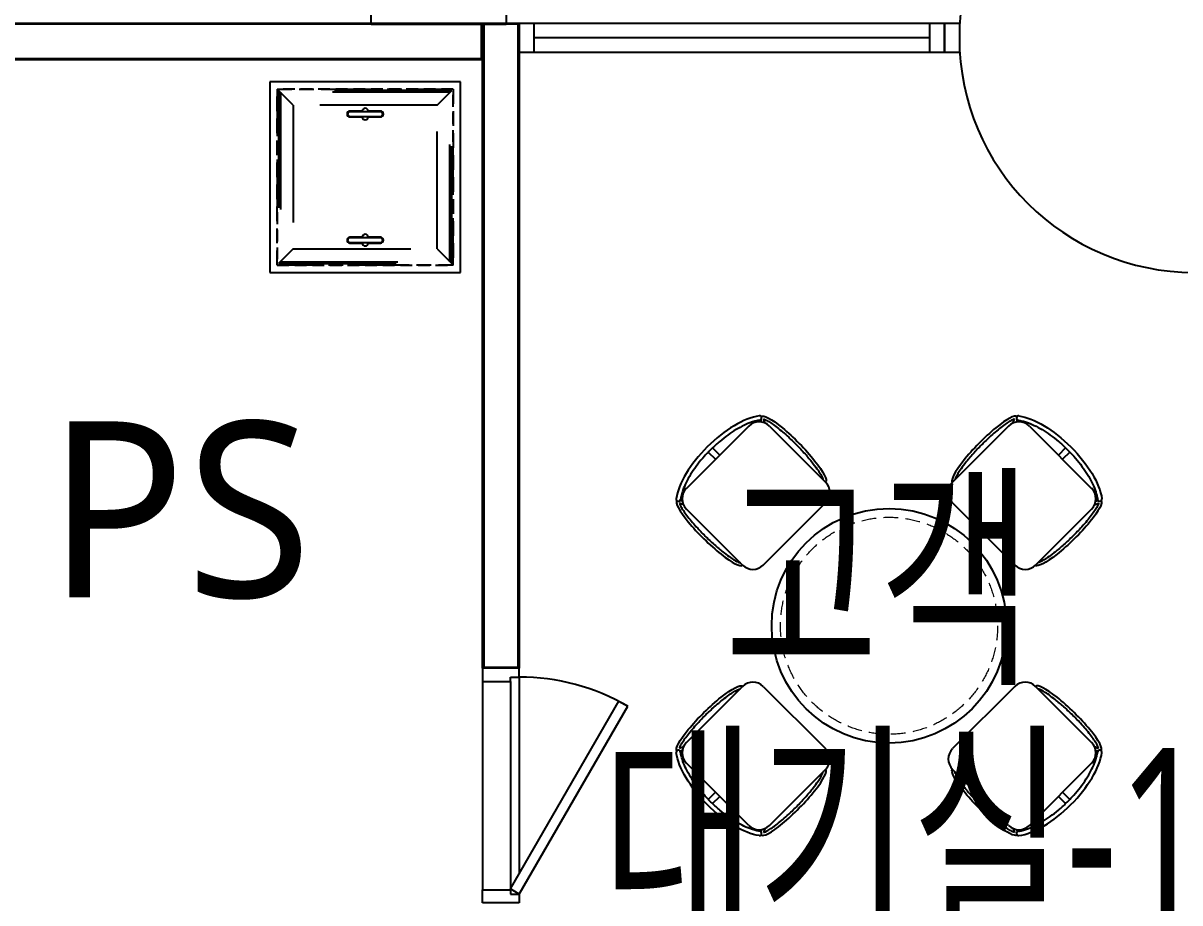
# Model space of a CAD drawing. Header units: millimetres. Extents: x -168200 to 672800, y -7409 to 118800.
# Drawn here: x 98209 to 102152, y 58625 to 61625 of the extents above; entities that cross this region are included whole.
import ezdxf
from ezdxf.enums import TextEntityAlignment as Align

# ---------------------------------------------------------------- set-up
doc = ezdxf.new("R2010")
doc.units = ezdxf.units.MM
doc.header["$LTSCALE"] = 200
doc.linetypes.add('H2', pattern=[3, 2, -1])
doc.linetypes.add('HIDDEN', pattern=[0.375, 0.25, -0.125])
for name, color, linetype in [('1 BA', 9, 'Continuous'), ('1 FUR', 8, 'HIDDEN'), ('1 RM', 8, 'Continuous')]:
    doc.layers.add(name, color=color, linetype=linetype)
doc.styles.add('스타일1', font='malgun.ttf')

msp = doc.modelspace()

# ---------------------------------------------------------------- linework, layer by layer
at = {"layer": '1 BA'}
for p, q in [((99395, 61620), (99395, 62080)), ((99855, 62080), (99855, 61620)), ((97625, 61625), (99775, 61625)), ((99775, 61625), (99775, 61500)), ((99775, 59425), (99775, 61625)), ((99775, 61625), (99900, 61625)), ((99900, 61625), (99900, 59425)), ((99900, 61525), (99900, 61625)), ((99900, 61625), (101350, 61625)), ((99900, 61525), (99900, 61625)), ((99900, 61625), (99950, 61625)), ((99950, 61625), (99950, 61525)), ((101300, 61525), (101300, 61625)), ((101300, 61625), (101350, 61625)), ((101350, 61625), (101350, 61525)), ((101350, 61625), (101350, 61525)), ((101350, 61525), (101350, 61625)), ((101350, 61625), (101400, 61625)), ((101400, 61625), (101400, 61525)), ((99771, 61621), (97629, 61621)), ((99855, 61620), (99395, 61620)), ((99771, 61504), (99771, 61621)), ((99896, 61621), (99779, 61621)), ((99779, 61621), (99779, 59429)), ((99896, 59429), (99896, 61621)), ((101300, 61575), (99950, 61575)), ((97629, 61504), (99771, 61504)), ((101350, 61525), (99900, 61525)), ((99950, 61525), (99900, 61525)), ((101350, 61525), (101300, 61525)), ((101400, 61525), (101350, 61525)), ((99775, 61500), (97625, 61500)), ((99700, 61425), (99050, 61425)), ((99050, 61425), (99050, 60775)), ((99700, 60775), (99700, 61425)), ((99365, 61325), (99323, 61325)), ((99427, 61323), (99323, 61323)), ((99323, 61307), (99427, 61307)), ((99427, 61325), (99385, 61325)), ((99323, 61305), (99365, 61305)), ((99385, 61305), (99427, 61305)), ((99365, 60895), (99323, 60895)), ((99427, 60893), (99323, 60893)), ((99323, 60877), (99427, 60877)), ((99323, 60875), (99365, 60875)), ((99427, 60895), (99385, 60895)), ((99385, 60875), (99427, 60875)), ((99050, 60775), (99700, 60775)), ((99900, 59425), (99775, 59425)), ((99775, 59425), (99775, 59380)), ((99900, 59425), (99775, 59425)), ((99779, 59429), (99837.5, 59429)), ((99837.5, 59425), (99837.5, 59429)), ((99837.5, 59429), (99896, 59429)), ((99837.5, 59429), (99837.5, 59425)), ((99900, 59395), (99900, 59425)), ((99775, 59380), (99775, 58670)), ((99775, 59380), (99775, 59380)), ((99775, 59380), (99775, 59380)), ((99775, 59380), (99870, 59380)), ((99870, 59380), (99870, 59395)), ((99870, 59395), (99900, 59395)), ((99870, 59380), (99870, 58670)), ((99900, 59395), (99900, 58725)), ((99869.7, 58672.5), (100239.7, 59313.4)), ((99900, 58655), (100270, 59295.9)), ((100239.7, 59313.4), (100270, 59295.9)), ((99775, 58625), (99775, 58670)), ((99775, 58670), (99775, 58670)), ((99775, 58670), (99775, 58670)), ((99775, 58670), (99870, 58670)), ((99900, 58655), (99869.7, 58672.5)), ((99870, 58670), (99870, 58655)), ((99870, 58655), (99900, 58655)), ((99900, 58655), (99900, 58625)), ((99900, 58625), (99775, 58625))]:
    msp.add_line(p, q, dxfattribs=at)
at = {"layer": '1 BA', "linetype": 'HIDDEN'}
for p, q in [((99075, 61400), (99675, 61400)), ((99075, 60800), (99075, 61400)), ((99675, 61400), (99675, 60800)), ((99675, 60800), (99075, 60800))]:
    msp.add_line(p, q, dxfattribs=at)
at = {"layer": '1 BA', "linetype": 'H2', "ltscale": 0.1}
for p, q in [((99675, 61400), (99075, 61400)), ((99075, 61400), (99075, 60800)), ((99675, 60800), (99675, 61400)), ((99075, 60800), (99675, 60800))]:
    msp.add_line(p, q, dxfattribs=at)
at = {"layer": '1 BA', "linetype": 'H2', "ltscale": 0.5}
for p, q in [((99130, 61345), (99080, 61395)), ((99130, 60855), (99080, 60805))]:
    msp.add_line(p, q, dxfattribs=at)
at = {"layer": '1 BA', "linetype": 'H2'}
for p, q in [((99670, 61395), (99080, 61395)), ((99080, 61395), (99080, 60805)), ((99664, 61389), (99086, 61389)), ((99086, 61389), (99086, 60811)), ((99620, 61345), (99670, 61395)), ((99664, 60811), (99664, 61389)), ((99670, 60805), (99670, 61395)), ((99620, 61345), (99130, 61345)), ((99130, 61345), (99130, 60855)), ((99620, 60855), (99620, 61345)), ((99130, 60855), (99620, 60855)), ((99620, 60855), (99670, 60805)), ((99080, 60805), (99670, 60805)), ((99086, 60811), (99664, 60811))]:
    msp.add_line(p, q, dxfattribs=at)
at = {"layer": '1 BA'}
for centre, radius, start, end in [((102200, 61575), 800, 90, 270), ((99323, 61315), 10, 90, 270), ((99323, 61315), 8, 90, 270), ((99375, 61325), 10, 0, 180), ((99427, 61315), 10, 270, 90), ((99427, 61315), 8, 270, 90), ((99375, 61305), 10, 180, 0), ((99323, 60885), 10, 90, 270), ((99323, 60885), 8, 90, 270), ((99375, 60895), 10, 0, 180), ((99375, 60875), 10, 180, 0), ((99427, 60885), 10, 270, 90), ((99427, 60885), 8, 270, 90), ((99900, 58655), 740, 60, 90)]:
    msp.add_arc(centre, radius, start, end, dxfattribs=at)
at = {"layer": '1 FUR', "linetype": 'ByBlock'}
for p, q in [((100682.2, 60250.7), (100470.1, 60038.6)), ((100682.2, 60250.7), (100470.1, 60038.6)), ((100752.9, 60250.7), (100943.8, 60059.8)), ((100752.9, 60250.7), (100943.8, 60059.8)), ((101568, 60250.7), (101377.1, 60059.8)), ((101568, 60250.7), (101377.1, 60059.8)), ((101638.7, 60250.7), (101850.8, 60038.6)), ((101638.7, 60250.7), (101850.8, 60038.6)), ((100558.5, 60176.5), (100583.2, 60151.7)), ((100558.5, 60176.5), (100583.2, 60151.7)), ((101762.4, 60176.5), (101737.7, 60151.7)), ((101762.4, 60176.5), (101737.7, 60151.7)), ((100544.3, 60162.4), (100569.1, 60137.6)), ((100544.3, 60162.4), (100569.1, 60137.6)), ((101776.6, 60162.4), (101751.8, 60137.6)), ((101776.6, 60162.4), (101751.8, 60137.6)), ((100470.1, 59967.9), (100661, 59777)), ((100470.1, 59967.9), (100661, 59777)), ((100731.7, 59777), (100943.8, 59989.1)), ((100731.7, 59777), (100943.8, 59989.1)), ((101589.2, 59777), (101377.1, 59989.1)), ((101589.2, 59777), (101377.1, 59989.1)), ((101850.8, 59967.9), (101659.9, 59777)), ((101850.8, 59967.9), (101659.9, 59777)), ((100470.1, 59172.1), (100661, 59363)), ((100470.1, 59172.1), (100661, 59363)), ((100731.7, 59363), (100943.8, 59150.9)), ((100731.7, 59363), (100943.8, 59150.9)), ((101589.2, 59363), (101377.1, 59150.9)), ((101589.2, 59363), (101377.1, 59150.9)), ((101850.8, 59172.1), (101659.9, 59363)), ((101850.8, 59172.1), (101659.9, 59363)), ((100682.2, 58889.3), (100470.1, 59101.4)), ((100682.2, 58889.3), (100470.1, 59101.4)), ((101638.7, 58889.3), (101850.8, 59101.4)), ((101638.7, 58889.3), (101850.8, 59101.4)), ((100752.9, 58889.3), (100943.8, 59080.2)), ((100752.9, 58889.3), (100943.8, 59080.2)), ((101568, 58889.3), (101377.1, 59080.2)), ((101568, 58889.3), (101377.1, 59080.2)), ((100544.3, 58977.6), (100569.1, 59002.4)), ((100544.3, 58977.6), (100569.1, 59002.4)), ((100558.5, 58963.5), (100583.2, 58988.3)), ((100558.5, 58963.5), (100583.2, 58988.3)), ((101762.4, 58963.5), (101737.7, 58988.3)), ((101762.4, 58963.5), (101737.7, 58988.3)), ((101776.6, 58977.6), (101751.8, 59002.4)), ((101776.6, 58977.6), (101751.8, 59002.4))]:
    msp.add_line(p, q, dxfattribs=at)
msp.add_circle((101160.4, 59570), 400, dxfattribs=at)
msp.add_circle((101160.4, 59570), 400, dxfattribs=at)
at = {"layer": '1 FUR', "lineweight": 0}
msp.add_circle((101160.4, 59570), 370, dxfattribs=at)
msp.add_circle((101160.4, 59570), 370, dxfattribs=at)
at = {"layer": '1 FUR', "linetype": 'ByBlock'}
for centre, radius, start, end in [((100718.8, 60278.2), 7.5, 277.6425, 97.6425), ((100718.8, 60278.2), 7.5, 277.6425, 97.6425), ((101602.1, 60278.2), 7.5, 82.3575, 262.3575), ((101602.1, 60278.2), 7.5, 82.3575, 262.3575), ((100717.6, 60215.4), 50, 44.9985, 134.9985), ((100717.6, 60215.4), 50, 44.9985, 134.9985), ((101603.3, 60215.4), 50, 45.0015, 135.0015), ((101603.3, 60215.4), 50, 45.0015, 135.0015), ((100908.5, 60024.5), 50, 314.9985, 44.9985), ((100908.5, 60024.5), 50, 314.9985, 44.9985), ((101412.4, 60024.5), 50, 135.0015, 225.0015), ((101412.4, 60024.5), 50, 135.0015, 225.0015), ((100505.4, 60003.3), 50, 134.9985, 224.9985), ((100505.4, 60003.3), 50, 134.9985, 224.9985), ((101815.5, 60003.3), 50, 315.0015, 45.0015), ((101815.5, 60003.3), 50, 315.0015, 45.0015), ((100442.6, 60002), 7.5, 172.3545, 352.3545), ((100442.6, 60002), 7.5, 172.3545, 352.3545), ((101878.3, 60002), 7.5, 187.6455, 7.6455), ((101878.3, 60002), 7.5, 187.6455, 7.6455), ((100696.3, 59812.3), 50, 224.9985, 314.9985), ((100696.3, 59812.3), 50, 224.9985, 314.9985), ((101624.6, 59812.3), 50, 225.0015, 315.0015), ((101624.6, 59812.3), 50, 225.0015, 315.0015), ((100696.3, 59327.7), 50, 45.0015, 135.0015), ((100696.3, 59327.7), 50, 45.0015, 135.0015), ((101624.6, 59327.7), 50, 44.9985, 134.9985), ((101624.6, 59327.7), 50, 44.9985, 134.9985), ((100442.6, 59138), 7.5, 7.6455, 187.6455), ((100442.6, 59138), 7.5, 7.6455, 187.6455), ((100505.4, 59136.7), 50, 135.0015, 225.0015), ((100505.4, 59136.7), 50, 135.0015, 225.0015), ((100908.5, 59115.5), 50, 315.0015, 45.0015), ((100908.5, 59115.5), 50, 315.0015, 45.0015), ((101412.4, 59115.5), 50, 134.9985, 224.9985), ((101412.4, 59115.5), 50, 134.9985, 224.9985), ((101815.5, 59136.7), 50, 314.9985, 44.9985), ((101815.5, 59136.7), 50, 314.9985, 44.9985), ((101878.3, 59138), 7.5, 352.3545, 172.3545), ((101878.3, 59138), 7.5, 352.3545, 172.3545), ((100717.6, 58924.6), 50, 225.0015, 315.0015), ((100717.6, 58924.6), 50, 225.0015, 315.0015), ((100718.8, 58861.8), 7.5, 262.3575, 82.3575), ((100718.8, 58861.8), 7.5, 262.3575, 82.3575), ((101603.3, 58924.6), 50, 224.9985, 314.9985), ((101603.3, 58924.6), 50, 224.9985, 314.9985), ((101602.1, 58861.8), 7.5, 97.6425, 277.6425), ((101602.1, 58861.8), 7.5, 97.6425, 277.6425)]:
    msp.add_arc(centre, radius, start, end, dxfattribs=at)
for centre, major_axis, ratio, start_param, end_param in [((100611.5, 60109.3), (-162.6, -162.6), 0.434783, 3.659342, 5.765436), ((100611.5, 60109.3), (-162.6, -162.6), 0.434783, 3.659342, 5.765436), ((101486.7, 60171.4), (110, 111.9), 0.182269, 0, 3.141593), ((101486.7, 60171.4), (110, 111.9), 0.182269, 0, 3.141593), ((101486.7, 60171.4), (110, 111.9), 0.182269, 5.851094, 5.976716), ((101486.7, 60171.4), (110, 111.9), 0.182269, 5.851094, 5.976716), ((100549.4, 59886.6), (-111.9, 110), 0.182269, 0, 3.141593), ((100549.4, 59886.6), (-111.9, 110), 0.182269, 0, 3.141593), ((100549.4, 59886.6), (-111.9, 110), 0.182269, 5.851094, 5.976716), ((100549.4, 59886.6), (-111.9, 110), 0.182269, 5.851094, 5.976716), ((101771.5, 59253.4), (111.9, -110), 0.182269, 0, 3.141593), ((101771.5, 59253.4), (111.9, -110), 0.182269, 0, 3.141593), ((101771.5, 59253.4), (111.9, -110), 0.182269, 5.851094, 5.976716), ((101771.5, 59253.4), (111.9, -110), 0.182269, 5.851094, 5.976716), ((101709.4, 59030.7), (162.6, 162.6), 0.434783, 3.659342, 5.765436), ((101709.4, 59030.7), (162.6, 162.6), 0.434783, 3.659342, 5.765436), ((100834.2, 58968.6), (-110, -111.9), 0.182269, 0, 3.141593), ((100834.2, 58968.6), (-110, -111.9), 0.182269, 0, 3.141593), ((100834.2, 58968.6), (-110, -111.9), 0.182269, 5.851094, 5.976716), ((100834.2, 58968.6), (-110, -111.9), 0.182269, 5.851094, 5.976716)]:
    msp.add_ellipse(centre, major_axis=major_axis, ratio=ratio, start_param=start_param, end_param=end_param, dxfattribs=at)
at = {"layer": '1 FUR', "linetype": 'ByBlock', "extrusion": (0, 0, -1)}
for centre, major_axis, ratio, start_param, end_param in [((100834.2, 60171.4), (-110, 111.9), 0.182269, 0, 3.141593), ((100834.2, 60171.4), (-110, 111.9), 0.182269, 0, 3.141593), ((101709.4, 60109.3), (162.6, -162.6), 0.434783, 3.659342, 5.765436), ((101709.4, 60109.3), (162.6, -162.6), 0.434783, 3.659342, 5.765436), ((100834.2, 60171.4), (-110, 111.9), 0.182269, 5.851094, 5.976716), ((100834.2, 60171.4), (-110, 111.9), 0.182269, 5.851094, 5.976716), ((101771.5, 59886.6), (111.9, 110), 0.182269, 0, 3.141593), ((101771.5, 59886.6), (111.9, 110), 0.182269, 0, 3.141593), ((101771.5, 59886.6), (111.9, 110), 0.182269, 5.851094, 5.976716), ((101771.5, 59886.6), (111.9, 110), 0.182269, 5.851094, 5.976716), ((100549.4, 59253.4), (-111.9, -110), 0.182269, 0, 3.141593), ((100549.4, 59253.4), (-111.9, -110), 0.182269, 0, 3.141593), ((100549.4, 59253.4), (-111.9, -110), 0.182269, 5.851094, 5.976716), ((100549.4, 59253.4), (-111.9, -110), 0.182269, 5.851094, 5.976716), ((100611.5, 59030.7), (-162.6, 162.6), 0.434783, 3.659342, 5.765436), ((100611.5, 59030.7), (-162.6, 162.6), 0.434783, 3.659342, 5.765436), ((101486.7, 58968.6), (110, -111.9), 0.182269, 0, 3.141593), ((101486.7, 58968.6), (110, -111.9), 0.182269, 0, 3.141593), ((101486.7, 58968.6), (110, -111.9), 0.182269, 5.851094, 5.976716), ((101486.7, 58968.6), (110, -111.9), 0.182269, 5.851094, 5.976716)]:
    msp.add_ellipse(centre, major_axis=major_axis, ratio=ratio, start_param=start_param, end_param=end_param, dxfattribs=at)
at = {"layer": '1 FUR', "linetype": 'ByBlock'}
for points, knots in [([(100719.8, 60270.8), (100715.5, 60270.2), (100711, 60269.3), (100701.6, 60267), (100696.7, 60265.6), (100683.4, 60261.1), (100674.9, 60257.6), (100657.2, 60249.2), (100648.1, 60244.3), (100629.7, 60233.3), (100620.4, 60227.1), (100601.7, 60213.7), (100592.4, 60206.4), (100574.1, 60191), (100565.1, 60182.8), (100547.6, 60165.8), (100539.2, 60157), (100523.1, 60139), (100515.5, 60129.8), (100501.2, 60111.2), (100494.6, 60101.8), (100482.6, 60083.2), (100477.2, 60074), (100467.8, 60056), (100463.7, 60047.2), (100457.1, 60030.3), (100454.5, 60022.2), (100451.5, 60009.9), (100450.6, 60005.3), (100450, 60001)], [3.659342, 3.659342, 3.659342, 3.659342, 3.76167, 3.76167, 3.863999, 3.863999, 4.027435, 4.027435, 4.190872, 4.190872, 4.354309, 4.354309, 4.517745, 4.517745, 4.681182, 4.681182, 4.844618, 4.844618, 5.008055, 5.008055, 5.171492, 5.171492, 5.334928, 5.334928, 5.498365, 5.498365, 5.661802, 5.661802, 5.765436, 5.765436, 5.765436, 5.765436]), ([(100719.8, 60270.8), (100715.5, 60270.2), (100711, 60269.3), (100701.6, 60267), (100696.7, 60265.6), (100683.4, 60261.1), (100674.9, 60257.6), (100657.2, 60249.2), (100648.1, 60244.3), (100629.7, 60233.3), (100620.4, 60227.1), (100601.7, 60213.7), (100592.4, 60206.4), (100574.1, 60191), (100565.1, 60182.8), (100547.6, 60165.8), (100539.2, 60157), (100523.1, 60139), (100515.5, 60129.8), (100501.2, 60111.2), (100494.6, 60101.8), (100482.6, 60083.2), (100477.2, 60074), (100467.8, 60056), (100463.7, 60047.2), (100457.1, 60030.3), (100454.5, 60022.2), (100451.5, 60009.9), (100450.6, 60005.3), (100450, 60001)], [3.659342, 3.659342, 3.659342, 3.659342, 3.76167, 3.76167, 3.863999, 3.863999, 4.027435, 4.027435, 4.190872, 4.190872, 4.354309, 4.354309, 4.517745, 4.517745, 4.681182, 4.681182, 4.844618, 4.844618, 5.008055, 5.008055, 5.171492, 5.171492, 5.334928, 5.334928, 5.498365, 5.498365, 5.661802, 5.661802, 5.765436, 5.765436, 5.765436, 5.765436]), ([(100738.9, 60260.6), (100737.8, 60262.5), (100736.9, 60264.4), (100735.2, 60268.2), (100734.4, 60270.1), (100733.4, 60272.8), (100733.1, 60273.7), (100732.9, 60274.6)], [5.7265501, 5.7265501, 5.7265501, 5.7265501, 5.8081109, 5.8081109, 5.9106349, 5.9106349, 5.9748515, 5.9748515, 5.9748515, 5.9748515]), ([(100732.9, 60274.6), (100734, 60274.3), (100735.3, 60273.8), (100738.2, 60272.7), (100739.8, 60271.9), (100743.3, 60270.2), (100745.2, 60269.2), (100751.6, 60265.6), (100756.6, 60262.5), (100767.3, 60255.1), (100773.1, 60250.9), (100785.3, 60241.4), (100791.7, 60236.1), (100804.9, 60224.9), (100811.6, 60218.9), (100828.6, 60203.3), (100838.8, 60193.3), (100858.7, 60173), (100868.4, 60162.6), (100886.4, 60142.1), (100894.8, 60132), (100908.3, 60114.7), (100913.8, 60107.2), (100922, 60095.1), (100925, 60090.2), (100929.4, 60082.5), (100931, 60079.5), (100933.2, 60074.7), (100934, 60072.8), (100935, 60070.1), (100935.3, 60069.1), (100935.5, 60068.3)], [0.308334, 0.308334, 0.308334, 0.308334, 0.393328, 0.393328, 0.478323, 0.478323, 0.563318, 0.563318, 0.749316, 0.749316, 0.935315, 0.935315, 1.121313, 1.121313, 1.307312, 1.307312, 1.582737, 1.582737, 1.858163, 1.858163, 2.133588, 2.133588, 2.361079, 2.361079, 2.537351, 2.537351, 2.666518, 2.666518, 2.769042, 2.769042, 2.833259, 2.833259, 2.833259, 2.833259]), ([(100738.9, 60260.6), (100737.8, 60262.5), (100736.9, 60264.4), (100735.2, 60268.2), (100734.4, 60270.1), (100733.4, 60272.8), (100733.1, 60273.7), (100732.9, 60274.6)], [5.7265501, 5.7265501, 5.7265501, 5.7265501, 5.8081109, 5.8081109, 5.9106349, 5.9106349, 5.9748515, 5.9748515, 5.9748515, 5.9748515]), ([(100732.9, 60274.6), (100734, 60274.3), (100735.3, 60273.8), (100738.2, 60272.7), (100739.8, 60271.9), (100743.3, 60270.2), (100745.2, 60269.2), (100751.6, 60265.6), (100756.6, 60262.5), (100767.3, 60255.1), (100773.1, 60250.9), (100785.3, 60241.4), (100791.7, 60236.1), (100804.9, 60224.9), (100811.6, 60218.9), (100828.6, 60203.3), (100838.8, 60193.3), (100858.7, 60173), (100868.4, 60162.6), (100886.4, 60142.1), (100894.8, 60132), (100908.3, 60114.7), (100913.8, 60107.2), (100922, 60095.1), (100925, 60090.2), (100929.4, 60082.5), (100931, 60079.5), (100933.2, 60074.7), (100934, 60072.8), (100935, 60070.1), (100935.3, 60069.1), (100935.5, 60068.3)], [0.308334, 0.308334, 0.308334, 0.308334, 0.393328, 0.393328, 0.478323, 0.478323, 0.563318, 0.563318, 0.749316, 0.749316, 0.935315, 0.935315, 1.121313, 1.121313, 1.307312, 1.307312, 1.582737, 1.582737, 1.858163, 1.858163, 2.133588, 2.133588, 2.361079, 2.361079, 2.537351, 2.537351, 2.666518, 2.666518, 2.769042, 2.769042, 2.833259, 2.833259, 2.833259, 2.833259]), ([(101588, 60274.6), (101586.9, 60274.3), (101585.6, 60273.8), (101582.7, 60272.7), (101581.1, 60271.9), (101577.6, 60270.2), (101575.7, 60269.2), (101569.3, 60265.6), (101564.3, 60262.5), (101553.6, 60255.1), (101547.8, 60250.9), (101535.6, 60241.4), (101529.2, 60236.1), (101516, 60224.9), (101509.2, 60218.9), (101492.3, 60203.3), (101482.1, 60193.3), (101462.2, 60173), (101452.5, 60162.6), (101434.4, 60142.1), (101426.1, 60132), (101412.6, 60114.7), (101407.1, 60107.2), (101398.9, 60095.1), (101395.8, 60090.2), (101391.5, 60082.5), (101389.9, 60079.5), (101387.7, 60074.7), (101386.9, 60072.8), (101385.9, 60070.1), (101385.6, 60069.1), (101385.4, 60068.3)], [0.308334, 0.308334, 0.308334, 0.308334, 0.393328, 0.393328, 0.478323, 0.478323, 0.563318, 0.563318, 0.749316, 0.749316, 0.935315, 0.935315, 1.121313, 1.121313, 1.307312, 1.307312, 1.582737, 1.582737, 1.858163, 1.858163, 2.133588, 2.133588, 2.361079, 2.361079, 2.537351, 2.537351, 2.666518, 2.666518, 2.769042, 2.769042, 2.833259, 2.833259, 2.833259, 2.833259]), ([(101588, 60274.6), (101586.9, 60274.3), (101585.6, 60273.8), (101582.7, 60272.7), (101581.1, 60271.9), (101577.6, 60270.2), (101575.7, 60269.2), (101569.3, 60265.6), (101564.3, 60262.5), (101553.6, 60255.1), (101547.8, 60250.9), (101535.6, 60241.4), (101529.2, 60236.1), (101516, 60224.9), (101509.2, 60218.9), (101492.3, 60203.3), (101482.1, 60193.3), (101462.2, 60173), (101452.5, 60162.6), (101434.4, 60142.1), (101426.1, 60132), (101412.6, 60114.7), (101407.1, 60107.2), (101398.9, 60095.1), (101395.8, 60090.2), (101391.5, 60082.5), (101389.9, 60079.5), (101387.7, 60074.7), (101386.9, 60072.8), (101385.9, 60070.1), (101385.6, 60069.1), (101385.4, 60068.3)], [0.308334, 0.308334, 0.308334, 0.308334, 0.393328, 0.393328, 0.478323, 0.478323, 0.563318, 0.563318, 0.749316, 0.749316, 0.935315, 0.935315, 1.121313, 1.121313, 1.307312, 1.307312, 1.582737, 1.582737, 1.858163, 1.858163, 2.133588, 2.133588, 2.361079, 2.361079, 2.537351, 2.537351, 2.666518, 2.666518, 2.769042, 2.769042, 2.833259, 2.833259, 2.833259, 2.833259]), ([(101582, 60260.6), (101583.1, 60262.5), (101584, 60264.4), (101585.7, 60268.2), (101586.5, 60270.1), (101587.5, 60272.8), (101587.8, 60273.7), (101588, 60274.6)], [5.7265501, 5.7265501, 5.7265501, 5.7265501, 5.8081109, 5.8081109, 5.9106349, 5.9106349, 5.9748515, 5.9748515, 5.9748515, 5.9748515]), ([(101582, 60260.6), (101583.1, 60262.5), (101584, 60264.4), (101585.7, 60268.2), (101586.5, 60270.1), (101587.5, 60272.8), (101587.8, 60273.7), (101588, 60274.6)], [5.7265501, 5.7265501, 5.7265501, 5.7265501, 5.8081109, 5.8081109, 5.9106349, 5.9106349, 5.9748515, 5.9748515, 5.9748515, 5.9748515]), ([(101601.1, 60270.8), (101605.4, 60270.2), (101609.9, 60269.3), (101619.3, 60267), (101624.2, 60265.6), (101637.5, 60261.1), (101646, 60257.6), (101663.7, 60249.2), (101672.8, 60244.3), (101691.2, 60233.3), (101700.5, 60227.1), (101719.2, 60213.7), (101728.5, 60206.4), (101746.8, 60191), (101755.8, 60182.8), (101773.3, 60165.8), (101781.7, 60157), (101797.8, 60139), (101805.4, 60129.8), (101819.7, 60111.2), (101826.3, 60101.8), (101838.3, 60083.2), (101843.7, 60074), (101853.1, 60056), (101857.2, 60047.2), (101863.8, 60030.3), (101866.4, 60022.2), (101869.4, 60009.9), (101870.3, 60005.3), (101870.9, 60001)], [3.659342, 3.659342, 3.659342, 3.659342, 3.76167, 3.76167, 3.863999, 3.863999, 4.027435, 4.027435, 4.190872, 4.190872, 4.354309, 4.354309, 4.517745, 4.517745, 4.681182, 4.681182, 4.844618, 4.844618, 5.008055, 5.008055, 5.171492, 5.171492, 5.334928, 5.334928, 5.498365, 5.498365, 5.661802, 5.661802, 5.765436, 5.765436, 5.765436, 5.765436]), ([(101601.1, 60270.8), (101605.4, 60270.2), (101609.9, 60269.3), (101619.3, 60267), (101624.2, 60265.6), (101637.5, 60261.1), (101646, 60257.6), (101663.7, 60249.2), (101672.8, 60244.3), (101691.2, 60233.3), (101700.5, 60227.1), (101719.2, 60213.7), (101728.5, 60206.4), (101746.8, 60191), (101755.8, 60182.8), (101773.3, 60165.8), (101781.7, 60157), (101797.8, 60139), (101805.4, 60129.8), (101819.7, 60111.2), (101826.3, 60101.8), (101838.3, 60083.2), (101843.7, 60074), (101853.1, 60056), (101857.2, 60047.2), (101863.8, 60030.3), (101866.4, 60022.2), (101869.4, 60009.9), (101870.3, 60005.3), (101870.9, 60001)], [3.659342, 3.659342, 3.659342, 3.659342, 3.76167, 3.76167, 3.863999, 3.863999, 4.027435, 4.027435, 4.190872, 4.190872, 4.354309, 4.354309, 4.517745, 4.517745, 4.681182, 4.681182, 4.844618, 4.844618, 5.008055, 5.008055, 5.171492, 5.171492, 5.334928, 5.334928, 5.498365, 5.498365, 5.661802, 5.661802, 5.765436, 5.765436, 5.765436, 5.765436]), ([(100460.2, 59981.9), (100458.3, 59983), (100456.4, 59983.9), (100452.6, 59985.7), (100450.7, 59986.5), (100448, 59987.4), (100447.1, 59987.7), (100446.2, 59987.9)], [5.7265501, 5.7265501, 5.7265501, 5.7265501, 5.8081109, 5.8081109, 5.9106349, 5.9106349, 5.9748515, 5.9748515, 5.9748515, 5.9748515]), ([(100446.2, 59987.9), (100446.6, 59986.8), (100447, 59985.5), (100448.2, 59982.6), (100448.9, 59981), (100450.6, 59977.5), (100451.6, 59975.6), (100455.2, 59969.2), (100458.3, 59964.3), (100465.7, 59953.5), (100469.9, 59947.7), (100479.4, 59935.5), (100484.7, 59929.1), (100495.9, 59915.9), (100501.9, 59909.2), (100517.5, 59892.2), (100527.5, 59882), (100547.8, 59862.1), (100558.2, 59852.4), (100578.7, 59834.4), (100588.8, 59826), (100606.1, 59812.5), (100613.6, 59807), (100625.7, 59798.8), (100630.6, 59795.8), (100638.3, 59791.4), (100641.3, 59789.8), (100646.1, 59787.6), (100648, 59786.8), (100650.7, 59785.8), (100651.6, 59785.6), (100652.5, 59785.3)], [0.308334, 0.308334, 0.308334, 0.308334, 0.393328, 0.393328, 0.478323, 0.478323, 0.563318, 0.563318, 0.749316, 0.749316, 0.935315, 0.935315, 1.121313, 1.121313, 1.307312, 1.307312, 1.582737, 1.582737, 1.858163, 1.858163, 2.133588, 2.133588, 2.361079, 2.361079, 2.537351, 2.537351, 2.666518, 2.666518, 2.769042, 2.769042, 2.833259, 2.833259, 2.833259, 2.833259]), ([(100460.2, 59981.9), (100458.3, 59983), (100456.4, 59983.9), (100452.6, 59985.7), (100450.7, 59986.5), (100448, 59987.4), (100447.1, 59987.7), (100446.2, 59987.9)], [5.7265501, 5.7265501, 5.7265501, 5.7265501, 5.8081109, 5.8081109, 5.9106349, 5.9106349, 5.9748515, 5.9748515, 5.9748515, 5.9748515]), ([(100446.2, 59987.9), (100446.6, 59986.8), (100447, 59985.5), (100448.2, 59982.6), (100448.9, 59981), (100450.6, 59977.5), (100451.6, 59975.6), (100455.2, 59969.2), (100458.3, 59964.3), (100465.7, 59953.5), (100469.9, 59947.7), (100479.4, 59935.5), (100484.7, 59929.1), (100495.9, 59915.9), (100501.9, 59909.2), (100517.5, 59892.2), (100527.5, 59882), (100547.8, 59862.1), (100558.2, 59852.4), (100578.7, 59834.4), (100588.8, 59826), (100606.1, 59812.5), (100613.6, 59807), (100625.7, 59798.8), (100630.6, 59795.8), (100638.3, 59791.4), (100641.3, 59789.8), (100646.1, 59787.6), (100648, 59786.8), (100650.7, 59785.8), (100651.6, 59785.6), (100652.5, 59785.3)], [0.308334, 0.308334, 0.308334, 0.308334, 0.393328, 0.393328, 0.478323, 0.478323, 0.563318, 0.563318, 0.749316, 0.749316, 0.935315, 0.935315, 1.121313, 1.121313, 1.307312, 1.307312, 1.582737, 1.582737, 1.858163, 1.858163, 2.133588, 2.133588, 2.361079, 2.361079, 2.537351, 2.537351, 2.666518, 2.666518, 2.769042, 2.769042, 2.833259, 2.833259, 2.833259, 2.833259]), ([(101874.7, 59987.9), (101874.3, 59986.8), (101873.9, 59985.5), (101872.7, 59982.6), (101872, 59981), (101870.3, 59977.5), (101869.3, 59975.6), (101865.7, 59969.2), (101862.6, 59964.3), (101855.2, 59953.5), (101851, 59947.7), (101841.5, 59935.5), (101836.2, 59929.1), (101825, 59915.9), (101819, 59909.2), (101803.4, 59892.2), (101793.4, 59882), (101773.1, 59862.1), (101762.7, 59852.4), (101742.2, 59834.4), (101732.1, 59826), (101714.8, 59812.5), (101707.3, 59807), (101695.2, 59798.8), (101690.3, 59795.8), (101682.6, 59791.4), (101679.6, 59789.8), (101674.8, 59787.6), (101672.9, 59786.8), (101670.2, 59785.8), (101669.3, 59785.6), (101668.4, 59785.3)], [0.308334, 0.308334, 0.308334, 0.308334, 0.393328, 0.393328, 0.478323, 0.478323, 0.563318, 0.563318, 0.749316, 0.749316, 0.935315, 0.935315, 1.121313, 1.121313, 1.307312, 1.307312, 1.582737, 1.582737, 1.858163, 1.858163, 2.133588, 2.133588, 2.361079, 2.361079, 2.537351, 2.537351, 2.666518, 2.666518, 2.769042, 2.769042, 2.833259, 2.833259, 2.833259, 2.833259]), ([(101874.7, 59987.9), (101874.3, 59986.8), (101873.9, 59985.5), (101872.7, 59982.6), (101872, 59981), (101870.3, 59977.5), (101869.3, 59975.6), (101865.7, 59969.2), (101862.6, 59964.3), (101855.2, 59953.5), (101851, 59947.7), (101841.5, 59935.5), (101836.2, 59929.1), (101825, 59915.9), (101819, 59909.2), (101803.4, 59892.2), (101793.4, 59882), (101773.1, 59862.1), (101762.7, 59852.4), (101742.2, 59834.4), (101732.1, 59826), (101714.8, 59812.5), (101707.3, 59807), (101695.2, 59798.8), (101690.3, 59795.8), (101682.6, 59791.4), (101679.6, 59789.8), (101674.8, 59787.6), (101672.9, 59786.8), (101670.2, 59785.8), (101669.3, 59785.6), (101668.4, 59785.3)], [0.308334, 0.308334, 0.308334, 0.308334, 0.393328, 0.393328, 0.478323, 0.478323, 0.563318, 0.563318, 0.749316, 0.749316, 0.935315, 0.935315, 1.121313, 1.121313, 1.307312, 1.307312, 1.582737, 1.582737, 1.858163, 1.858163, 2.133588, 2.133588, 2.361079, 2.361079, 2.537351, 2.537351, 2.666518, 2.666518, 2.769042, 2.769042, 2.833259, 2.833259, 2.833259, 2.833259]), ([(101860.7, 59981.9), (101862.6, 59983), (101864.4, 59983.9), (101868.3, 59985.7), (101870.2, 59986.5), (101872.9, 59987.4), (101873.8, 59987.7), (101874.7, 59987.9)], [5.7265501, 5.7265501, 5.7265501, 5.7265501, 5.8081109, 5.8081109, 5.9106349, 5.9106349, 5.9748515, 5.9748515, 5.9748515, 5.9748515]), ([(101860.7, 59981.9), (101862.6, 59983), (101864.4, 59983.9), (101868.3, 59985.7), (101870.2, 59986.5), (101872.9, 59987.4), (101873.8, 59987.7), (101874.7, 59987.9)], [5.7265501, 5.7265501, 5.7265501, 5.7265501, 5.8081109, 5.8081109, 5.9106349, 5.9106349, 5.9748515, 5.9748515, 5.9748515, 5.9748515]), ([(100446.2, 59152.1), (100446.6, 59153.2), (100447, 59154.5), (100448.2, 59157.4), (100448.9, 59159), (100450.6, 59162.5), (100451.6, 59164.4), (100455.2, 59170.8), (100458.3, 59175.7), (100465.7, 59186.5), (100469.9, 59192.3), (100479.4, 59204.5), (100484.7, 59210.9), (100495.9, 59224.1), (100501.9, 59230.8), (100517.5, 59247.8), (100527.5, 59258), (100547.8, 59277.9), (100558.2, 59287.6), (100578.7, 59305.6), (100588.8, 59314), (100606.1, 59327.5), (100613.6, 59333), (100625.7, 59341.2), (100630.6, 59344.2), (100638.3, 59348.6), (100641.3, 59350.2), (100646.1, 59352.4), (100648, 59353.2), (100650.7, 59354.2), (100651.6, 59354.4), (100652.5, 59354.7)], [0.308334, 0.308334, 0.308334, 0.308334, 0.393328, 0.393328, 0.478323, 0.478323, 0.563318, 0.563318, 0.749316, 0.749316, 0.935315, 0.935315, 1.121313, 1.121313, 1.307312, 1.307312, 1.582737, 1.582737, 1.858163, 1.858163, 2.133588, 2.133588, 2.361079, 2.361079, 2.537351, 2.537351, 2.666518, 2.666518, 2.769042, 2.769042, 2.833259, 2.833259, 2.833259, 2.833259]), ([(100446.2, 59152.1), (100446.6, 59153.2), (100447, 59154.5), (100448.2, 59157.4), (100448.9, 59159), (100450.6, 59162.5), (100451.6, 59164.4), (100455.2, 59170.8), (100458.3, 59175.7), (100465.7, 59186.5), (100469.9, 59192.3), (100479.4, 59204.5), (100484.7, 59210.9), (100495.9, 59224.1), (100501.9, 59230.8), (100517.5, 59247.8), (100527.5, 59258), (100547.8, 59277.9), (100558.2, 59287.6), (100578.7, 59305.6), (100588.8, 59314), (100606.1, 59327.5), (100613.6, 59333), (100625.7, 59341.2), (100630.6, 59344.2), (100638.3, 59348.6), (100641.3, 59350.2), (100646.1, 59352.4), (100648, 59353.2), (100650.7, 59354.2), (100651.6, 59354.4), (100652.5, 59354.7)], [0.308334, 0.308334, 0.308334, 0.308334, 0.393328, 0.393328, 0.478323, 0.478323, 0.563318, 0.563318, 0.749316, 0.749316, 0.935315, 0.935315, 1.121313, 1.121313, 1.307312, 1.307312, 1.582737, 1.582737, 1.858163, 1.858163, 2.133588, 2.133588, 2.361079, 2.361079, 2.537351, 2.537351, 2.666518, 2.666518, 2.769042, 2.769042, 2.833259, 2.833259, 2.833259, 2.833259]), ([(101874.7, 59152.1), (101874.3, 59153.2), (101873.9, 59154.5), (101872.7, 59157.4), (101872, 59159), (101870.3, 59162.5), (101869.3, 59164.4), (101865.7, 59170.8), (101862.6, 59175.7), (101855.2, 59186.5), (101851, 59192.3), (101841.5, 59204.5), (101836.2, 59210.9), (101825, 59224.1), (101819, 59230.8), (101803.4, 59247.8), (101793.4, 59258), (101773.1, 59277.9), (101762.7, 59287.6), (101742.2, 59305.6), (101732.1, 59314), (101714.8, 59327.5), (101707.3, 59333), (101695.2, 59341.2), (101690.3, 59344.2), (101682.6, 59348.6), (101679.6, 59350.2), (101674.8, 59352.4), (101672.9, 59353.2), (101670.2, 59354.2), (101669.3, 59354.4), (101668.4, 59354.7)], [0.308334, 0.308334, 0.308334, 0.308334, 0.393328, 0.393328, 0.478323, 0.478323, 0.563318, 0.563318, 0.749316, 0.749316, 0.935315, 0.935315, 1.121313, 1.121313, 1.307312, 1.307312, 1.582737, 1.582737, 1.858163, 1.858163, 2.133588, 2.133588, 2.361079, 2.361079, 2.537351, 2.537351, 2.666518, 2.666518, 2.769042, 2.769042, 2.833259, 2.833259, 2.833259, 2.833259]), ([(101874.7, 59152.1), (101874.3, 59153.2), (101873.9, 59154.5), (101872.7, 59157.4), (101872, 59159), (101870.3, 59162.5), (101869.3, 59164.4), (101865.7, 59170.8), (101862.6, 59175.7), (101855.2, 59186.5), (101851, 59192.3), (101841.5, 59204.5), (101836.2, 59210.9), (101825, 59224.1), (101819, 59230.8), (101803.4, 59247.8), (101793.4, 59258), (101773.1, 59277.9), (101762.7, 59287.6), (101742.2, 59305.6), (101732.1, 59314), (101714.8, 59327.5), (101707.3, 59333), (101695.2, 59341.2), (101690.3, 59344.2), (101682.6, 59348.6), (101679.6, 59350.2), (101674.8, 59352.4), (101672.9, 59353.2), (101670.2, 59354.2), (101669.3, 59354.4), (101668.4, 59354.7)], [0.308334, 0.308334, 0.308334, 0.308334, 0.393328, 0.393328, 0.478323, 0.478323, 0.563318, 0.563318, 0.749316, 0.749316, 0.935315, 0.935315, 1.121313, 1.121313, 1.307312, 1.307312, 1.582737, 1.582737, 1.858163, 1.858163, 2.133588, 2.133588, 2.361079, 2.361079, 2.537351, 2.537351, 2.666518, 2.666518, 2.769042, 2.769042, 2.833259, 2.833259, 2.833259, 2.833259]), ([(100460.2, 59158.1), (100458.3, 59157), (100456.4, 59156.1), (100452.6, 59154.3), (100450.7, 59153.5), (100448, 59152.6), (100447.1, 59152.3), (100446.2, 59152.1)], [5.7265501, 5.7265501, 5.7265501, 5.7265501, 5.8081109, 5.8081109, 5.9106349, 5.9106349, 5.9748515, 5.9748515, 5.9748515, 5.9748515]), ([(100460.2, 59158.1), (100458.3, 59157), (100456.4, 59156.1), (100452.6, 59154.3), (100450.7, 59153.5), (100448, 59152.6), (100447.1, 59152.3), (100446.2, 59152.1)], [5.7265501, 5.7265501, 5.7265501, 5.7265501, 5.8081109, 5.8081109, 5.9106349, 5.9106349, 5.9748515, 5.9748515, 5.9748515, 5.9748515]), ([(100719.8, 58869.2), (100715.5, 58869.8), (100711, 58870.7), (100701.6, 58873), (100696.7, 58874.4), (100683.4, 58878.9), (100674.9, 58882.4), (100657.2, 58890.8), (100648.1, 58895.7), (100629.7, 58906.7), (100620.4, 58912.9), (100601.7, 58926.3), (100592.4, 58933.6), (100574.1, 58949), (100565.1, 58957.2), (100547.6, 58974.2), (100539.2, 58983), (100523.1, 59001), (100515.5, 59010.2), (100501.2, 59028.8), (100494.6, 59038.2), (100482.6, 59056.8), (100477.2, 59066), (100467.8, 59084), (100463.7, 59092.8), (100457.1, 59109.7), (100454.5, 59117.8), (100451.5, 59130.1), (100450.6, 59134.7), (100450, 59139)], [3.659342, 3.659342, 3.659342, 3.659342, 3.76167, 3.76167, 3.863999, 3.863999, 4.027435, 4.027435, 4.190872, 4.190872, 4.354309, 4.354309, 4.517745, 4.517745, 4.681182, 4.681182, 4.844618, 4.844618, 5.008055, 5.008055, 5.171492, 5.171492, 5.334928, 5.334928, 5.498365, 5.498365, 5.661802, 5.661802, 5.765436, 5.765436, 5.765436, 5.765436]), ([(100719.8, 58869.2), (100715.5, 58869.8), (100711, 58870.7), (100701.6, 58873), (100696.7, 58874.4), (100683.4, 58878.9), (100674.9, 58882.4), (100657.2, 58890.8), (100648.1, 58895.7), (100629.7, 58906.7), (100620.4, 58912.9), (100601.7, 58926.3), (100592.4, 58933.6), (100574.1, 58949), (100565.1, 58957.2), (100547.6, 58974.2), (100539.2, 58983), (100523.1, 59001), (100515.5, 59010.2), (100501.2, 59028.8), (100494.6, 59038.2), (100482.6, 59056.8), (100477.2, 59066), (100467.8, 59084), (100463.7, 59092.8), (100457.1, 59109.7), (100454.5, 59117.8), (100451.5, 59130.1), (100450.6, 59134.7), (100450, 59139)], [3.659342, 3.659342, 3.659342, 3.659342, 3.76167, 3.76167, 3.863999, 3.863999, 4.027435, 4.027435, 4.190872, 4.190872, 4.354309, 4.354309, 4.517745, 4.517745, 4.681182, 4.681182, 4.844618, 4.844618, 5.008055, 5.008055, 5.171492, 5.171492, 5.334928, 5.334928, 5.498365, 5.498365, 5.661802, 5.661802, 5.765436, 5.765436, 5.765436, 5.765436]), ([(101601.1, 58869.2), (101605.4, 58869.8), (101609.9, 58870.7), (101619.3, 58873), (101624.2, 58874.4), (101637.5, 58878.9), (101646, 58882.4), (101663.7, 58890.8), (101672.8, 58895.7), (101691.2, 58906.7), (101700.5, 58912.9), (101719.2, 58926.3), (101728.5, 58933.6), (101746.8, 58949), (101755.8, 58957.2), (101773.3, 58974.2), (101781.7, 58983), (101797.8, 59001), (101805.4, 59010.2), (101819.7, 59028.8), (101826.3, 59038.2), (101838.3, 59056.8), (101843.7, 59066), (101853.1, 59084), (101857.2, 59092.8), (101863.8, 59109.7), (101866.4, 59117.8), (101869.4, 59130.1), (101870.3, 59134.7), (101870.9, 59139)], [3.659342, 3.659342, 3.659342, 3.659342, 3.76167, 3.76167, 3.863999, 3.863999, 4.027435, 4.027435, 4.190872, 4.190872, 4.354309, 4.354309, 4.517745, 4.517745, 4.681182, 4.681182, 4.844618, 4.844618, 5.008055, 5.008055, 5.171492, 5.171492, 5.334928, 5.334928, 5.498365, 5.498365, 5.661802, 5.661802, 5.765436, 5.765436, 5.765436, 5.765436]), ([(101601.1, 58869.2), (101605.4, 58869.8), (101609.9, 58870.7), (101619.3, 58873), (101624.2, 58874.4), (101637.5, 58878.9), (101646, 58882.4), (101663.7, 58890.8), (101672.8, 58895.7), (101691.2, 58906.7), (101700.5, 58912.9), (101719.2, 58926.3), (101728.5, 58933.6), (101746.8, 58949), (101755.8, 58957.2), (101773.3, 58974.2), (101781.7, 58983), (101797.8, 59001), (101805.4, 59010.2), (101819.7, 59028.8), (101826.3, 59038.2), (101838.3, 59056.8), (101843.7, 59066), (101853.1, 59084), (101857.2, 59092.8), (101863.8, 59109.7), (101866.4, 59117.8), (101869.4, 59130.1), (101870.3, 59134.7), (101870.9, 59139)], [3.659342, 3.659342, 3.659342, 3.659342, 3.76167, 3.76167, 3.863999, 3.863999, 4.027435, 4.027435, 4.190872, 4.190872, 4.354309, 4.354309, 4.517745, 4.517745, 4.681182, 4.681182, 4.844618, 4.844618, 5.008055, 5.008055, 5.171492, 5.171492, 5.334928, 5.334928, 5.498365, 5.498365, 5.661802, 5.661802, 5.765436, 5.765436, 5.765436, 5.765436]), ([(101860.7, 59158.1), (101862.6, 59157), (101864.4, 59156.1), (101868.3, 59154.3), (101870.2, 59153.5), (101872.9, 59152.6), (101873.8, 59152.3), (101874.7, 59152.1)], [5.7265501, 5.7265501, 5.7265501, 5.7265501, 5.8081109, 5.8081109, 5.9106349, 5.9106349, 5.9748515, 5.9748515, 5.9748515, 5.9748515]), ([(101860.7, 59158.1), (101862.6, 59157), (101864.4, 59156.1), (101868.3, 59154.3), (101870.2, 59153.5), (101872.9, 59152.6), (101873.8, 59152.3), (101874.7, 59152.1)], [5.7265501, 5.7265501, 5.7265501, 5.7265501, 5.8081109, 5.8081109, 5.9106349, 5.9106349, 5.9748515, 5.9748515, 5.9748515, 5.9748515]), ([(100732.9, 58865.4), (100734, 58865.7), (100735.3, 58866.2), (100738.2, 58867.4), (100739.8, 58868.1), (100743.3, 58869.8), (100745.2, 58870.8), (100751.6, 58874.4), (100756.6, 58877.5), (100767.3, 58884.9), (100773.1, 58889.1), (100785.3, 58898.6), (100791.7, 58903.9), (100804.9, 58915.1), (100811.6, 58921.1), (100828.6, 58936.7), (100838.8, 58946.7), (100858.7, 58967), (100868.4, 58977.4), (100886.4, 58997.9), (100894.8, 59008), (100908.3, 59025.3), (100913.8, 59032.8), (100922, 59044.9), (100925, 59049.8), (100929.4, 59057.5), (100931, 59060.5), (100933.2, 59065.3), (100934, 59067.2), (100935, 59069.9), (100935.3, 59070.9), (100935.5, 59071.7)], [0.308334, 0.308334, 0.308334, 0.308334, 0.393328, 0.393328, 0.478323, 0.478323, 0.563318, 0.563318, 0.749316, 0.749316, 0.935315, 0.935315, 1.121313, 1.121313, 1.307312, 1.307312, 1.582737, 1.582737, 1.858163, 1.858163, 2.133588, 2.133588, 2.361079, 2.361079, 2.537351, 2.537351, 2.666518, 2.666518, 2.769042, 2.769042, 2.833259, 2.833259, 2.833259, 2.833259]), ([(100732.9, 58865.4), (100734, 58865.7), (100735.3, 58866.2), (100738.2, 58867.4), (100739.8, 58868.1), (100743.3, 58869.8), (100745.2, 58870.8), (100751.6, 58874.4), (100756.6, 58877.5), (100767.3, 58884.9), (100773.1, 58889.1), (100785.3, 58898.6), (100791.7, 58903.9), (100804.9, 58915.1), (100811.6, 58921.1), (100828.6, 58936.7), (100838.8, 58946.7), (100858.7, 58967), (100868.4, 58977.4), (100886.4, 58997.9), (100894.8, 59008), (100908.3, 59025.3), (100913.8, 59032.8), (100922, 59044.9), (100925, 59049.8), (100929.4, 59057.5), (100931, 59060.5), (100933.2, 59065.3), (100934, 59067.2), (100935, 59069.9), (100935.3, 59070.9), (100935.5, 59071.7)], [0.308334, 0.308334, 0.308334, 0.308334, 0.393328, 0.393328, 0.478323, 0.478323, 0.563318, 0.563318, 0.749316, 0.749316, 0.935315, 0.935315, 1.121313, 1.121313, 1.307312, 1.307312, 1.582737, 1.582737, 1.858163, 1.858163, 2.133588, 2.133588, 2.361079, 2.361079, 2.537351, 2.537351, 2.666518, 2.666518, 2.769042, 2.769042, 2.833259, 2.833259, 2.833259, 2.833259]), ([(101588, 58865.4), (101586.9, 58865.7), (101585.6, 58866.2), (101582.7, 58867.4), (101581.1, 58868.1), (101577.6, 58869.8), (101575.7, 58870.8), (101569.3, 58874.4), (101564.3, 58877.5), (101553.6, 58884.9), (101547.8, 58889.1), (101535.6, 58898.6), (101529.2, 58903.9), (101516, 58915.1), (101509.2, 58921.1), (101492.3, 58936.7), (101482.1, 58946.7), (101462.2, 58967), (101452.5, 58977.4), (101434.4, 58997.9), (101426.1, 59008), (101412.6, 59025.3), (101407.1, 59032.8), (101398.9, 59044.9), (101395.8, 59049.8), (101391.5, 59057.5), (101389.9, 59060.5), (101387.7, 59065.3), (101386.9, 59067.2), (101385.9, 59069.9), (101385.6, 59070.9), (101385.4, 59071.7)], [0.308334, 0.308334, 0.308334, 0.308334, 0.393328, 0.393328, 0.478323, 0.478323, 0.563318, 0.563318, 0.749316, 0.749316, 0.935315, 0.935315, 1.121313, 1.121313, 1.307312, 1.307312, 1.582737, 1.582737, 1.858163, 1.858163, 2.133588, 2.133588, 2.361079, 2.361079, 2.537351, 2.537351, 2.666518, 2.666518, 2.769042, 2.769042, 2.833259, 2.833259, 2.833259, 2.833259]), ([(101588, 58865.4), (101586.9, 58865.7), (101585.6, 58866.2), (101582.7, 58867.4), (101581.1, 58868.1), (101577.6, 58869.8), (101575.7, 58870.8), (101569.3, 58874.4), (101564.3, 58877.5), (101553.6, 58884.9), (101547.8, 58889.1), (101535.6, 58898.6), (101529.2, 58903.9), (101516, 58915.1), (101509.2, 58921.1), (101492.3, 58936.7), (101482.1, 58946.7), (101462.2, 58967), (101452.5, 58977.4), (101434.4, 58997.9), (101426.1, 59008), (101412.6, 59025.3), (101407.1, 59032.8), (101398.9, 59044.9), (101395.8, 59049.8), (101391.5, 59057.5), (101389.9, 59060.5), (101387.7, 59065.3), (101386.9, 59067.2), (101385.9, 59069.9), (101385.6, 59070.9), (101385.4, 59071.7)], [0.308334, 0.308334, 0.308334, 0.308334, 0.393328, 0.393328, 0.478323, 0.478323, 0.563318, 0.563318, 0.749316, 0.749316, 0.935315, 0.935315, 1.121313, 1.121313, 1.307312, 1.307312, 1.582737, 1.582737, 1.858163, 1.858163, 2.133588, 2.133588, 2.361079, 2.361079, 2.537351, 2.537351, 2.666518, 2.666518, 2.769042, 2.769042, 2.833259, 2.833259, 2.833259, 2.833259]), ([(100738.9, 58879.4), (100737.8, 58877.5), (100736.9, 58875.6), (100735.2, 58871.8), (100734.4, 58869.9), (100733.4, 58867.2), (100733.1, 58866.3), (100732.9, 58865.4)], [5.7265501, 5.7265501, 5.7265501, 5.7265501, 5.8081109, 5.8081109, 5.9106349, 5.9106349, 5.9748515, 5.9748515, 5.9748515, 5.9748515]), ([(100738.9, 58879.4), (100737.8, 58877.5), (100736.9, 58875.6), (100735.2, 58871.8), (100734.4, 58869.9), (100733.4, 58867.2), (100733.1, 58866.3), (100732.9, 58865.4)], [5.7265501, 5.7265501, 5.7265501, 5.7265501, 5.8081109, 5.8081109, 5.9106349, 5.9106349, 5.9748515, 5.9748515, 5.9748515, 5.9748515]), ([(101582, 58879.4), (101583.1, 58877.5), (101584, 58875.6), (101585.7, 58871.8), (101586.5, 58869.9), (101587.5, 58867.2), (101587.8, 58866.3), (101588, 58865.4)], [5.7265501, 5.7265501, 5.7265501, 5.7265501, 5.8081109, 5.8081109, 5.9106349, 5.9106349, 5.9748515, 5.9748515, 5.9748515, 5.9748515]), ([(101582, 58879.4), (101583.1, 58877.5), (101584, 58875.6), (101585.7, 58871.8), (101586.5, 58869.9), (101587.5, 58867.2), (101587.8, 58866.3), (101588, 58865.4)], [5.7265501, 5.7265501, 5.7265501, 5.7265501, 5.8081109, 5.8081109, 5.9106349, 5.9106349, 5.9748515, 5.9748515, 5.9748515, 5.9748515])]:
    msp.add_open_spline(points, degree=3, knots=knots, dxfattribs=at)
for points in [[(100935.5, 60068.3), (100935.4, 60068.3), (100935.3, 60068.4), (100935.3, 60068.4)], [(100935.5, 60068.3), (100935.4, 60068.3), (100935.3, 60068.4), (100935.3, 60068.4)], [(101385.4, 60068.3), (101385.5, 60068.3), (101385.6, 60068.4), (101385.6, 60068.4)], [(101385.4, 60068.3), (101385.5, 60068.3), (101385.6, 60068.4), (101385.6, 60068.4)], [(100652.5, 59785.3), (100652.5, 59785.4), (100652.4, 59785.5), (100652.4, 59785.5)], [(100652.5, 59785.3), (100652.5, 59785.4), (100652.4, 59785.5), (100652.4, 59785.5)], [(101668.4, 59785.3), (101668.4, 59785.4), (101668.5, 59785.5), (101668.5, 59785.5)], [(101668.4, 59785.3), (101668.4, 59785.4), (101668.5, 59785.5), (101668.5, 59785.5)], [(100652.5, 59354.7), (100652.5, 59354.6), (100652.4, 59354.5), (100652.4, 59354.5)], [(100652.5, 59354.7), (100652.5, 59354.6), (100652.4, 59354.5), (100652.4, 59354.5)], [(101668.4, 59354.7), (101668.4, 59354.6), (101668.5, 59354.5), (101668.5, 59354.5)], [(101668.4, 59354.7), (101668.4, 59354.6), (101668.5, 59354.5), (101668.5, 59354.5)], [(100935.5, 59071.7), (100935.4, 59071.7), (100935.3, 59071.6), (100935.3, 59071.6)], [(100935.5, 59071.7), (100935.4, 59071.7), (100935.3, 59071.6), (100935.3, 59071.6)], [(101385.4, 59071.7), (101385.5, 59071.7), (101385.6, 59071.6), (101385.6, 59071.6)], [(101385.4, 59071.7), (101385.5, 59071.7), (101385.6, 59071.6), (101385.6, 59071.6)]]:
    msp.add_open_spline(points, degree=3, dxfattribs=at)

# ---------------------------------------------------------------- texts
at = {"layer": '1 RM', "style": '스타일1'}
msp.add_text('PS', height=600, dxfattribs=at).set_placement((98741.8, 59966.9), align=Align.MIDDLE)
at = {"layer": '1 RM', "style": '스타일1', "width": 0.7}
for s, p in [('고객', (101125.3, 59738.3)), ('대기실-1', (101216.9, 58859.5))]:
    msp.add_text(s, height=600, dxfattribs=at).set_placement(p, align=Align.MIDDLE)

doc.saveas('drawing.dxf')
